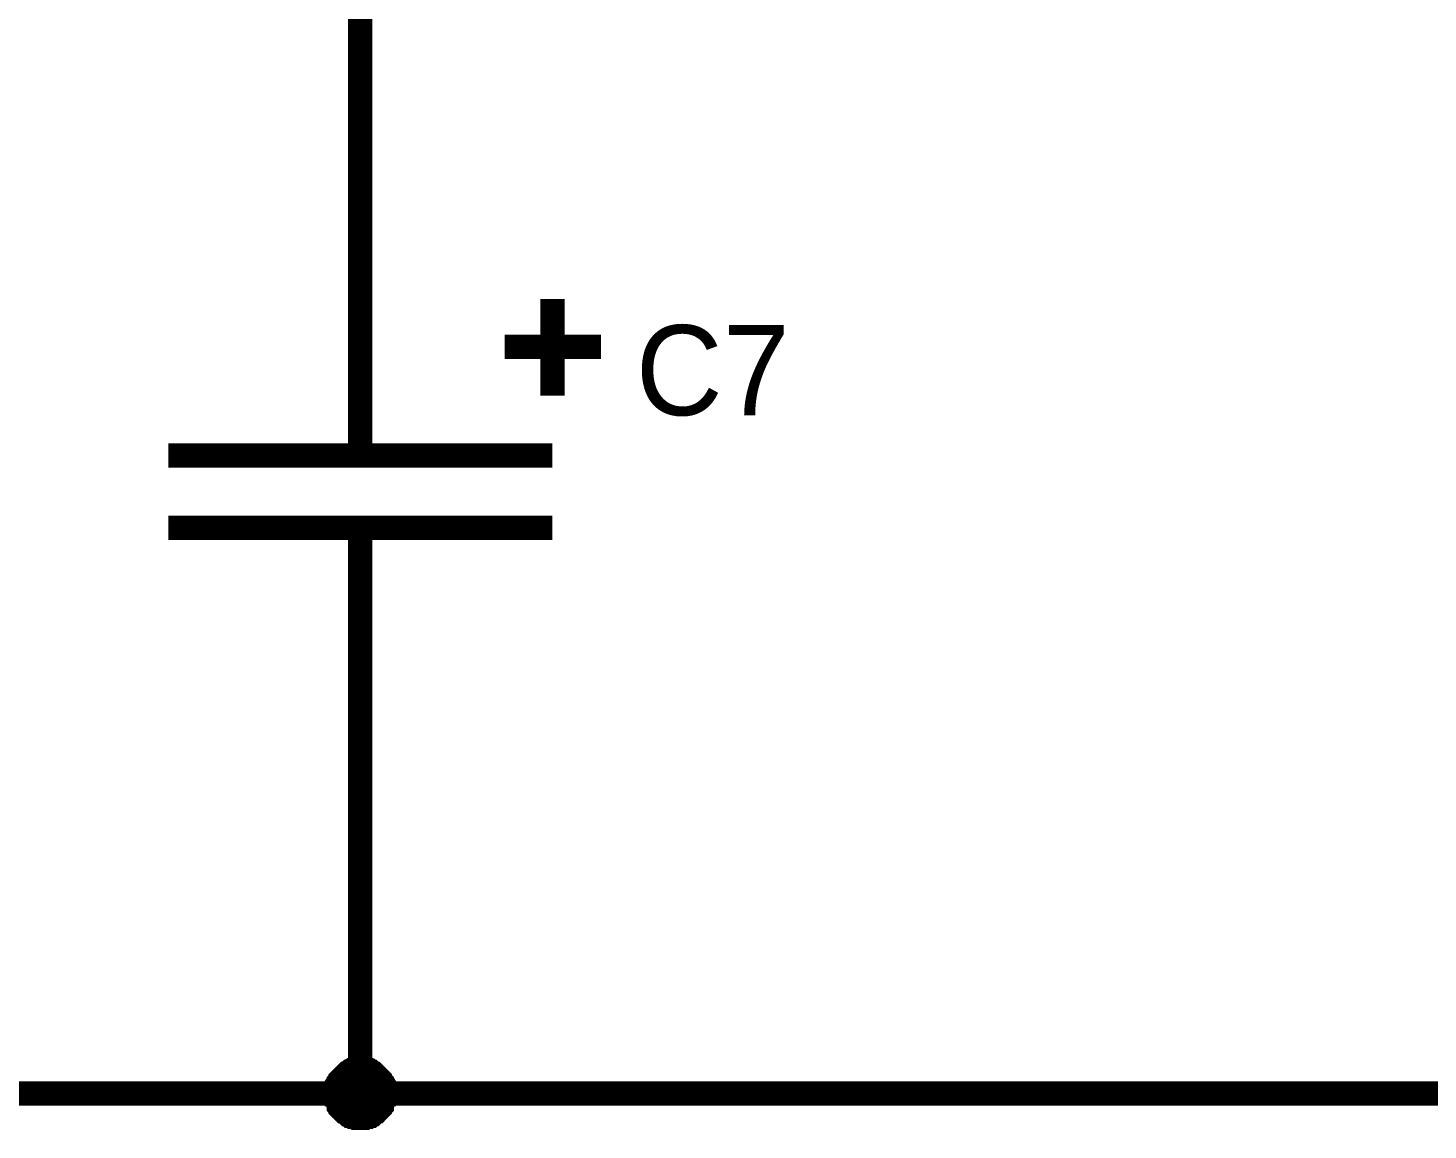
# Model space of a CAD drawing. Header units: millimetres. Extents: x 2.64 to 11.44, y 2.16 to 8.68.
# Drawn here: x 7.719 to 8.399, y 2.203 to 2.738 of the extents above; entities that cross this region are included whole.
import ezdxf

# ---------------------------------------------------------------- set-up
doc = ezdxf.new("R2010")
doc.units = ezdxf.units.MM
doc.header["$MEASUREMENT"] = 0
doc.layers.add('Sheet', color=255, linetype='Continuous')

msp = doc.modelspace()

# ---------------------------------------------------------------- linework, layer by layer
at = {"layer": 'Sheet', "const_width": 0.0118}
for points in [[(7.88071, 2.62954), (7.88071, 3.03889), (7.88071, 3.15545)], [(7.88071, 2.53028), (7.88071, 2.62954)], [(7.97397, 2.60632), (7.97397, 2.55942)], [(7.99763, 2.5831), (7.95077, 2.5831)], [(7.97397, 2.53028), (7.78744, 2.53028)], [(7.97397, 2.49522), (7.78744, 2.49522)], [(7.88071, 2.49522), (7.88071, 2.39596)], [(7.53039, 2.22066), (7.88071, 2.22066), (7.88071, 2.39596)], [(7.86888, 2.22066), (7.86888, 2.22111), (7.86888, 2.22202), (7.86888, 2.22248), (7.86933, 2.22293), (7.86933, 2.22339), (7.86933, 2.2243), (7.86979, 2.22475), (7.86979, 2.22521), (7.87024, 2.22566), (7.87024, 2.22612), (7.8707, 2.22658), (7.87115, 2.22703), (7.87115, 2.22749), (7.87161, 2.22794), (7.87206, 2.2284), (7.87252, 2.22885), (7.87297, 2.22931), (7.87343, 2.22976), (7.87388, 2.23022), (7.87434, 2.23022), (7.87479, 2.23067), (7.87525, 2.23113), (7.8757, 2.23113), (7.87616, 2.23158), (7.87661, 2.23158), (7.87707, 2.23204), (7.87798, 2.23204), (7.87843, 2.23204), (7.87889, 2.23249), (7.87934, 2.23249), (7.88025, 2.23249), (7.88071, 2.23249)], [(7.86888, 2.22066), (7.86888, 2.22111), (7.86888, 2.22202), (7.86888, 2.22248), (7.86933, 2.22293), (7.86933, 2.22339), (7.86933, 2.2243), (7.86979, 2.22475), (7.86979, 2.22521), (7.87024, 2.22566), (7.87024, 2.22612), (7.8707, 2.22658), (7.87115, 2.22703), (7.87115, 2.22749), (7.87161, 2.22794), (7.87206, 2.2284), (7.87252, 2.22885), (7.87297, 2.22931), (7.87343, 2.22976), (7.87388, 2.23022), (7.87434, 2.23022), (7.87479, 2.23067), (7.87525, 2.23113), (7.8757, 2.23113), (7.87616, 2.23158), (7.87661, 2.23158), (7.87707, 2.23204), (7.87798, 2.23204), (7.87843, 2.23204), (7.87889, 2.23249), (7.87934, 2.23249), (7.88025, 2.23249), (7.88071, 2.23249)], [(7.86888, 2.22066), (7.86888, 2.22111), (7.86888, 2.22202), (7.86888, 2.22248), (7.86933, 2.22293), (7.86933, 2.22339), (7.86933, 2.2243), (7.86979, 2.22475), (7.86979, 2.22521), (7.87024, 2.22566), (7.87024, 2.22612), (7.8707, 2.22658), (7.87115, 2.22703), (7.87115, 2.22749), (7.87161, 2.22794), (7.87206, 2.2284), (7.87252, 2.22885), (7.87297, 2.22931), (7.87343, 2.22976), (7.87388, 2.23022), (7.87434, 2.23022), (7.87479, 2.23067), (7.87525, 2.23113), (7.8757, 2.23113), (7.87616, 2.23158), (7.87661, 2.23158), (7.87707, 2.23204), (7.87798, 2.23204), (7.87843, 2.23204), (7.87889, 2.23249), (7.87934, 2.23249), (7.88025, 2.23249), (7.88071, 2.23249)], [(7.86888, 2.22066), (7.86888, 2.22111), (7.86888, 2.22202), (7.86888, 2.22248), (7.86933, 2.22293), (7.86933, 2.22339), (7.86933, 2.2243), (7.86979, 2.22475), (7.86979, 2.22521), (7.87024, 2.22566), (7.87024, 2.22612), (7.8707, 2.22658), (7.87115, 2.22703), (7.87115, 2.22749), (7.87161, 2.22794), (7.87206, 2.2284), (7.87252, 2.22885), (7.87297, 2.22931), (7.87343, 2.22976), (7.87388, 2.23022), (7.87434, 2.23022), (7.87479, 2.23067), (7.87525, 2.23113), (7.8757, 2.23113), (7.87616, 2.23158), (7.87661, 2.23158), (7.87707, 2.23204), (7.87798, 2.23204), (7.87843, 2.23204), (7.87889, 2.23249), (7.87934, 2.23249), (7.88025, 2.23249), (7.88071, 2.23249)], [(7.86888, 2.22066), (7.86888, 2.22111), (7.86888, 2.22202), (7.86888, 2.22248), (7.86933, 2.22293), (7.86933, 2.22339), (7.86933, 2.2243), (7.86979, 2.22475), (7.86979, 2.22521), (7.87024, 2.22566), (7.87024, 2.22612), (7.8707, 2.22658), (7.87115, 2.22703), (7.87115, 2.22749), (7.87161, 2.22794), (7.87206, 2.2284), (7.87252, 2.22885), (7.87297, 2.22931), (7.87343, 2.22976), (7.87388, 2.23022), (7.87434, 2.23022), (7.87479, 2.23067), (7.87525, 2.23113), (7.8757, 2.23113), (7.87616, 2.23158), (7.87661, 2.23158), (7.87707, 2.23204), (7.87798, 2.23204), (7.87843, 2.23204), (7.87889, 2.23249), (7.87934, 2.23249), (7.88025, 2.23249), (7.88071, 2.23249)], [(7.86888, 2.22066), (7.86888, 2.22111), (7.86888, 2.22202), (7.86888, 2.22248), (7.86933, 2.22293), (7.86933, 2.22339), (7.86933, 2.2243), (7.86979, 2.22475), (7.86979, 2.22521), (7.87024, 2.22566), (7.87024, 2.22612), (7.8707, 2.22658), (7.87115, 2.22703), (7.87115, 2.22749), (7.87161, 2.22794), (7.87206, 2.2284), (7.87252, 2.22885), (7.87297, 2.22931), (7.87343, 2.22976), (7.87388, 2.23022), (7.87434, 2.23022), (7.87479, 2.23067), (7.87525, 2.23113), (7.8757, 2.23113), (7.87616, 2.23158), (7.87661, 2.23158), (7.87707, 2.23204), (7.87798, 2.23204), (7.87843, 2.23204), (7.87889, 2.23249), (7.87934, 2.23249), (7.88025, 2.23249), (7.88071, 2.23249)], [(7.86888, 2.22066), (7.86888, 2.22111), (7.86888, 2.22202), (7.86888, 2.22248), (7.86933, 2.22293), (7.86933, 2.22339), (7.86933, 2.2243), (7.86979, 2.22475), (7.86979, 2.22521), (7.87024, 2.22566), (7.87024, 2.22612), (7.8707, 2.22658), (7.87115, 2.22703), (7.87115, 2.22749), (7.87161, 2.22794), (7.87206, 2.2284), (7.87252, 2.22885), (7.87297, 2.22931), (7.87343, 2.22976), (7.87388, 2.23022), (7.87434, 2.23022), (7.87479, 2.23067), (7.87525, 2.23113), (7.8757, 2.23113), (7.87616, 2.23158), (7.87661, 2.23158), (7.87707, 2.23204), (7.87798, 2.23204), (7.87843, 2.23204), (7.87889, 2.23249), (7.87934, 2.23249), (7.88025, 2.23249), (7.88071, 2.23249)], [(7.86888, 2.22066), (7.86888, 2.22111), (7.86888, 2.22202), (7.86888, 2.22248), (7.86933, 2.22293), (7.86933, 2.22339), (7.86933, 2.2243), (7.86979, 2.22475), (7.86979, 2.22521), (7.87024, 2.22566), (7.87024, 2.22612), (7.8707, 2.22658), (7.87115, 2.22703), (7.87115, 2.22749), (7.87161, 2.22794), (7.87206, 2.2284), (7.87252, 2.22885), (7.87297, 2.22931), (7.87343, 2.22976), (7.87388, 2.23022), (7.87434, 2.23022), (7.87479, 2.23067), (7.87525, 2.23113), (7.8757, 2.23113), (7.87616, 2.23158), (7.87661, 2.23158), (7.87707, 2.23204), (7.87798, 2.23204), (7.87843, 2.23204), (7.87889, 2.23249), (7.87934, 2.23249), (7.88025, 2.23249), (7.88071, 2.23249)], [(7.88071, 2.23249), (7.88071, 2.23249)], [(7.88071, 2.23249), (7.88116, 2.23249), (7.88207, 2.23249), (7.88253, 2.23249), (7.88298, 2.23204), (7.88344, 2.23204), (7.88435, 2.23204), (7.8848, 2.23158), (7.88526, 2.23158), (7.88571, 2.23113), (7.88617, 2.23113), (7.88662, 2.23067), (7.88708, 2.23022), (7.88753, 2.23022), (7.88799, 2.22976), (7.88844, 2.22931), (7.8889, 2.22885), (7.88935, 2.2284), (7.88981, 2.22794), (7.89026, 2.22749), (7.89026, 2.22703), (7.89071, 2.22658), (7.89117, 2.22612), (7.89117, 2.22566), (7.89162, 2.22521), (7.89162, 2.22475), (7.89208, 2.2243), (7.89208, 2.22339), (7.89208, 2.22293), (7.89253, 2.22248), (7.89253, 2.22202), (7.89253, 2.22111), (7.89253, 2.22066)], [(7.88071, 2.23249), (7.88071, 2.23249)], [(7.88071, 2.23249), (7.88116, 2.23249), (7.88207, 2.23249), (7.88253, 2.23249), (7.88298, 2.23204), (7.88344, 2.23204), (7.88435, 2.23204), (7.8848, 2.23158), (7.88526, 2.23158), (7.88571, 2.23113), (7.88617, 2.23113), (7.88662, 2.23067), (7.88708, 2.23022), (7.88753, 2.23022), (7.88799, 2.22976), (7.88844, 2.22931), (7.8889, 2.22885), (7.88935, 2.2284), (7.88981, 2.22794), (7.89026, 2.22749), (7.89026, 2.22703), (7.89071, 2.22658), (7.89117, 2.22612), (7.89117, 2.22566), (7.89162, 2.22521), (7.89162, 2.22475), (7.89208, 2.2243), (7.89208, 2.22339), (7.89208, 2.22293), (7.89253, 2.22248), (7.89253, 2.22202), (7.89253, 2.22111), (7.89253, 2.22066)], [(7.88071, 2.23249), (7.88071, 2.23249)], [(7.88071, 2.23249), (7.88116, 2.23249), (7.88207, 2.23249), (7.88253, 2.23249), (7.88298, 2.23204), (7.88344, 2.23204), (7.88435, 2.23204), (7.8848, 2.23158), (7.88526, 2.23158), (7.88571, 2.23113), (7.88617, 2.23113), (7.88662, 2.23067), (7.88708, 2.23022), (7.88753, 2.23022), (7.88799, 2.22976), (7.88844, 2.22931), (7.8889, 2.22885), (7.88935, 2.2284), (7.88981, 2.22794), (7.89026, 2.22749), (7.89026, 2.22703), (7.89071, 2.22658), (7.89117, 2.22612), (7.89117, 2.22566), (7.89162, 2.22521), (7.89162, 2.22475), (7.89208, 2.2243), (7.89208, 2.22339), (7.89208, 2.22293), (7.89253, 2.22248), (7.89253, 2.22202), (7.89253, 2.22111), (7.89253, 2.22066)], [(7.88071, 2.23249), (7.88071, 2.23249)], [(7.88071, 2.23249), (7.88116, 2.23249), (7.88207, 2.23249), (7.88253, 2.23249), (7.88298, 2.23204), (7.88344, 2.23204), (7.88435, 2.23204), (7.8848, 2.23158), (7.88526, 2.23158), (7.88571, 2.23113), (7.88617, 2.23113), (7.88662, 2.23067), (7.88708, 2.23022), (7.88753, 2.23022), (7.88799, 2.22976), (7.88844, 2.22931), (7.8889, 2.22885), (7.88935, 2.2284), (7.88981, 2.22794), (7.89026, 2.22749), (7.89026, 2.22703), (7.89071, 2.22658), (7.89117, 2.22612), (7.89117, 2.22566), (7.89162, 2.22521), (7.89162, 2.22475), (7.89208, 2.2243), (7.89208, 2.22339), (7.89208, 2.22293), (7.89253, 2.22248), (7.89253, 2.22202), (7.89253, 2.22111), (7.89253, 2.22066)], [(7.88071, 2.23249), (7.88071, 2.23249)], [(7.88071, 2.23249), (7.88116, 2.23249), (7.88207, 2.23249), (7.88253, 2.23249), (7.88298, 2.23204), (7.88344, 2.23204), (7.88435, 2.23204), (7.8848, 2.23158), (7.88526, 2.23158), (7.88571, 2.23113), (7.88617, 2.23113), (7.88662, 2.23067), (7.88708, 2.23022), (7.88753, 2.23022), (7.88799, 2.22976), (7.88844, 2.22931), (7.8889, 2.22885), (7.88935, 2.2284), (7.88981, 2.22794), (7.89026, 2.22749), (7.89026, 2.22703), (7.89071, 2.22658), (7.89117, 2.22612), (7.89117, 2.22566), (7.89162, 2.22521), (7.89162, 2.22475), (7.89208, 2.2243), (7.89208, 2.22339), (7.89208, 2.22293), (7.89253, 2.22248), (7.89253, 2.22202), (7.89253, 2.22111), (7.89253, 2.22066)], [(7.88071, 2.23249), (7.88071, 2.23249)], [(7.88071, 2.23249), (7.88116, 2.23249), (7.88207, 2.23249), (7.88253, 2.23249), (7.88298, 2.23204), (7.88344, 2.23204), (7.88435, 2.23204), (7.8848, 2.23158), (7.88526, 2.23158), (7.88571, 2.23113), (7.88617, 2.23113), (7.88662, 2.23067), (7.88708, 2.23022), (7.88753, 2.23022), (7.88799, 2.22976), (7.88844, 2.22931), (7.8889, 2.22885), (7.88935, 2.2284), (7.88981, 2.22794), (7.89026, 2.22749), (7.89026, 2.22703), (7.89071, 2.22658), (7.89117, 2.22612), (7.89117, 2.22566), (7.89162, 2.22521), (7.89162, 2.22475), (7.89208, 2.2243), (7.89208, 2.22339), (7.89208, 2.22293), (7.89253, 2.22248), (7.89253, 2.22202), (7.89253, 2.22111), (7.89253, 2.22066)], [(7.88071, 2.23249), (7.88071, 2.23249)], [(7.88071, 2.23249), (7.88116, 2.23249), (7.88207, 2.23249), (7.88253, 2.23249), (7.88298, 2.23204), (7.88344, 2.23204), (7.88435, 2.23204), (7.8848, 2.23158), (7.88526, 2.23158), (7.88571, 2.23113), (7.88617, 2.23113), (7.88662, 2.23067), (7.88708, 2.23022), (7.88753, 2.23022), (7.88799, 2.22976), (7.88844, 2.22931), (7.8889, 2.22885), (7.88935, 2.2284), (7.88981, 2.22794), (7.89026, 2.22749), (7.89026, 2.22703), (7.89071, 2.22658), (7.89117, 2.22612), (7.89117, 2.22566), (7.89162, 2.22521), (7.89162, 2.22475), (7.89208, 2.2243), (7.89208, 2.22339), (7.89208, 2.22293), (7.89253, 2.22248), (7.89253, 2.22202), (7.89253, 2.22111), (7.89253, 2.22066)], [(7.88071, 2.23249), (7.88071, 2.23249)], [(7.88071, 2.23249), (7.88116, 2.23249), (7.88207, 2.23249), (7.88253, 2.23249), (7.88298, 2.23204), (7.88344, 2.23204), (7.88435, 2.23204), (7.8848, 2.23158), (7.88526, 2.23158), (7.88571, 2.23113), (7.88617, 2.23113), (7.88662, 2.23067), (7.88708, 2.23022), (7.88753, 2.23022), (7.88799, 2.22976), (7.88844, 2.22931), (7.8889, 2.22885), (7.88935, 2.2284), (7.88981, 2.22794), (7.89026, 2.22749), (7.89026, 2.22703), (7.89071, 2.22658), (7.89117, 2.22612), (7.89117, 2.22566), (7.89162, 2.22521), (7.89162, 2.22475), (7.89208, 2.2243), (7.89208, 2.22339), (7.89208, 2.22293), (7.89253, 2.22248), (7.89253, 2.22202), (7.89253, 2.22111), (7.89253, 2.22066)], [(7.88071, 2.20882), (7.88025, 2.20882), (7.87934, 2.20882), (7.87889, 2.20882), (7.87843, 2.20927), (7.87798, 2.20927), (7.87707, 2.20927), (7.87661, 2.20973), (7.87616, 2.20973), (7.8757, 2.20973), (7.87525, 2.21018), (7.87479, 2.21064), (7.87434, 2.21064), (7.87388, 2.21109), (7.87343, 2.21155), (7.87297, 2.212), (7.87252, 2.212), (7.87206, 2.21246), (7.87161, 2.21292), (7.87115, 2.21337), (7.87115, 2.21383), (7.8707, 2.21428), (7.87024, 2.21474), (7.87024, 2.21519), (7.86979, 2.2161), (7.86979, 2.21656), (7.86933, 2.21701), (7.86933, 2.21747), (7.86933, 2.21838), (7.86888, 2.21883), (7.86888, 2.21929), (7.86888, 2.2202), (7.86888, 2.22066)], [(7.86888, 2.22066), (7.86888, 2.22066)], [(7.88071, 2.20882), (7.88025, 2.20882), (7.87934, 2.20882), (7.87889, 2.20882), (7.87843, 2.20927), (7.87798, 2.20927), (7.87707, 2.20927), (7.87661, 2.20973), (7.87616, 2.20973), (7.8757, 2.20973), (7.87525, 2.21018), (7.87479, 2.21064), (7.87434, 2.21064), (7.87388, 2.21109), (7.87343, 2.21155), (7.87297, 2.212), (7.87252, 2.212), (7.87206, 2.21246), (7.87161, 2.21292), (7.87115, 2.21337), (7.87115, 2.21383), (7.8707, 2.21428), (7.87024, 2.21474), (7.87024, 2.21519), (7.86979, 2.2161), (7.86979, 2.21656), (7.86933, 2.21701), (7.86933, 2.21747), (7.86933, 2.21838), (7.86888, 2.21883), (7.86888, 2.21929), (7.86888, 2.2202), (7.86888, 2.22066)], [(7.86888, 2.22066), (7.86888, 2.22066)], [(7.88071, 2.20882), (7.88025, 2.20882), (7.87934, 2.20882), (7.87889, 2.20882), (7.87843, 2.20927), (7.87798, 2.20927), (7.87707, 2.20927), (7.87661, 2.20973), (7.87616, 2.20973), (7.8757, 2.20973), (7.87525, 2.21018), (7.87479, 2.21064), (7.87434, 2.21064), (7.87388, 2.21109), (7.87343, 2.21155), (7.87297, 2.212), (7.87252, 2.212), (7.87206, 2.21246), (7.87161, 2.21292), (7.87115, 2.21337), (7.87115, 2.21383), (7.8707, 2.21428), (7.87024, 2.21474), (7.87024, 2.21519), (7.86979, 2.2161), (7.86979, 2.21656), (7.86933, 2.21701), (7.86933, 2.21747), (7.86933, 2.21838), (7.86888, 2.21883), (7.86888, 2.21929), (7.86888, 2.2202), (7.86888, 2.22066)], [(7.86888, 2.22066), (7.86888, 2.22066)], [(7.88071, 2.20882), (7.88025, 2.20882), (7.87934, 2.20882), (7.87889, 2.20882), (7.87843, 2.20927), (7.87798, 2.20927), (7.87707, 2.20927), (7.87661, 2.20973), (7.87616, 2.20973), (7.8757, 2.20973), (7.87525, 2.21018), (7.87479, 2.21064), (7.87434, 2.21064), (7.87388, 2.21109), (7.87343, 2.21155), (7.87297, 2.212), (7.87252, 2.212), (7.87206, 2.21246), (7.87161, 2.21292), (7.87115, 2.21337), (7.87115, 2.21383), (7.8707, 2.21428), (7.87024, 2.21474), (7.87024, 2.21519), (7.86979, 2.2161), (7.86979, 2.21656), (7.86933, 2.21701), (7.86933, 2.21747), (7.86933, 2.21838), (7.86888, 2.21883), (7.86888, 2.21929), (7.86888, 2.2202), (7.86888, 2.22066)], [(7.86888, 2.22066), (7.86888, 2.22066)], [(7.88071, 2.20882), (7.88025, 2.20882), (7.87934, 2.20882), (7.87889, 2.20882), (7.87843, 2.20927), (7.87798, 2.20927), (7.87707, 2.20927), (7.87661, 2.20973), (7.87616, 2.20973), (7.8757, 2.20973), (7.87525, 2.21018), (7.87479, 2.21064), (7.87434, 2.21064), (7.87388, 2.21109), (7.87343, 2.21155), (7.87297, 2.212), (7.87252, 2.212), (7.87206, 2.21246), (7.87161, 2.21292), (7.87115, 2.21337), (7.87115, 2.21383), (7.8707, 2.21428), (7.87024, 2.21474), (7.87024, 2.21519), (7.86979, 2.2161), (7.86979, 2.21656), (7.86933, 2.21701), (7.86933, 2.21747), (7.86933, 2.21838), (7.86888, 2.21883), (7.86888, 2.21929), (7.86888, 2.2202), (7.86888, 2.22066)], [(7.86888, 2.22066), (7.86888, 2.22066)], [(7.88071, 2.20882), (7.88025, 2.20882), (7.87934, 2.20882), (7.87889, 2.20882), (7.87843, 2.20927), (7.87798, 2.20927), (7.87707, 2.20927), (7.87661, 2.20973), (7.87616, 2.20973), (7.8757, 2.20973), (7.87525, 2.21018), (7.87479, 2.21064), (7.87434, 2.21064), (7.87388, 2.21109), (7.87343, 2.21155), (7.87297, 2.212), (7.87252, 2.212), (7.87206, 2.21246), (7.87161, 2.21292), (7.87115, 2.21337), (7.87115, 2.21383), (7.8707, 2.21428), (7.87024, 2.21474), (7.87024, 2.21519), (7.86979, 2.2161), (7.86979, 2.21656), (7.86933, 2.21701), (7.86933, 2.21747), (7.86933, 2.21838), (7.86888, 2.21883), (7.86888, 2.21929), (7.86888, 2.2202), (7.86888, 2.22066)], [(7.86888, 2.22066), (7.86888, 2.22066)], [(7.88071, 2.20882), (7.88025, 2.20882), (7.87934, 2.20882), (7.87889, 2.20882), (7.87843, 2.20927), (7.87798, 2.20927), (7.87707, 2.20927), (7.87661, 2.20973), (7.87616, 2.20973), (7.8757, 2.20973), (7.87525, 2.21018), (7.87479, 2.21064), (7.87434, 2.21064), (7.87388, 2.21109), (7.87343, 2.21155), (7.87297, 2.212), (7.87252, 2.212), (7.87206, 2.21246), (7.87161, 2.21292), (7.87115, 2.21337), (7.87115, 2.21383), (7.8707, 2.21428), (7.87024, 2.21474), (7.87024, 2.21519), (7.86979, 2.2161), (7.86979, 2.21656), (7.86933, 2.21701), (7.86933, 2.21747), (7.86933, 2.21838), (7.86888, 2.21883), (7.86888, 2.21929), (7.86888, 2.2202), (7.86888, 2.22066)], [(7.86888, 2.22066), (7.86888, 2.22066)], [(7.88071, 2.20882), (7.88025, 2.20882), (7.87934, 2.20882), (7.87889, 2.20882), (7.87843, 2.20927), (7.87798, 2.20927), (7.87707, 2.20927), (7.87661, 2.20973), (7.87616, 2.20973), (7.8757, 2.20973), (7.87525, 2.21018), (7.87479, 2.21064), (7.87434, 2.21064), (7.87388, 2.21109), (7.87343, 2.21155), (7.87297, 2.212), (7.87252, 2.212), (7.87206, 2.21246), (7.87161, 2.21292), (7.87115, 2.21337), (7.87115, 2.21383), (7.8707, 2.21428), (7.87024, 2.21474), (7.87024, 2.21519), (7.86979, 2.2161), (7.86979, 2.21656), (7.86933, 2.21701), (7.86933, 2.21747), (7.86933, 2.21838), (7.86888, 2.21883), (7.86888, 2.21929), (7.86888, 2.2202), (7.86888, 2.22066)], [(7.86888, 2.22066), (7.86888, 2.22066)], [(7.89253, 2.22066), (7.89253, 2.2202), (7.89253, 2.21929), (7.89253, 2.21883), (7.89208, 2.21838), (7.89208, 2.21747), (7.89208, 2.21701), (7.89162, 2.21656), (7.89162, 2.2161), (7.89117, 2.21519), (7.89117, 2.21474), (7.89071, 2.21428), (7.89026, 2.21383), (7.89026, 2.21337), (7.88981, 2.21292), (7.88935, 2.21246), (7.8889, 2.212), (7.88844, 2.212), (7.88799, 2.21155), (7.88753, 2.21109), (7.88708, 2.21064), (7.88662, 2.21064), (7.88617, 2.21018), (7.88571, 2.20973), (7.88526, 2.20973), (7.8848, 2.20973), (7.88435, 2.20927), (7.88344, 2.20927), (7.88298, 2.20927), (7.88253, 2.20882), (7.88207, 2.20882), (7.88116, 2.20882), (7.88071, 2.20882)], [(7.89253, 2.22066), (7.89253, 2.2202), (7.89253, 2.21929), (7.89253, 2.21883), (7.89208, 2.21838), (7.89208, 2.21747), (7.89208, 2.21701), (7.89162, 2.21656), (7.89162, 2.2161), (7.89117, 2.21519), (7.89117, 2.21474), (7.89071, 2.21428), (7.89026, 2.21383), (7.89026, 2.21337), (7.88981, 2.21292), (7.88935, 2.21246), (7.8889, 2.212), (7.88844, 2.212), (7.88799, 2.21155), (7.88753, 2.21109), (7.88708, 2.21064), (7.88662, 2.21064), (7.88617, 2.21018), (7.88571, 2.20973), (7.88526, 2.20973), (7.8848, 2.20973), (7.88435, 2.20927), (7.88344, 2.20927), (7.88298, 2.20927), (7.88253, 2.20882), (7.88207, 2.20882), (7.88116, 2.20882), (7.88071, 2.20882)], [(7.88071, 2.22066), (8.34794, 2.22066)], [(7.89253, 2.22066), (7.89253, 2.2202), (7.89253, 2.21929), (7.89253, 2.21883), (7.89208, 2.21838), (7.89208, 2.21747), (7.89208, 2.21701), (7.89162, 2.21656), (7.89162, 2.2161), (7.89117, 2.21519), (7.89117, 2.21474), (7.89071, 2.21428), (7.89026, 2.21383), (7.89026, 2.21337), (7.88981, 2.21292), (7.88935, 2.21246), (7.8889, 2.212), (7.88844, 2.212), (7.88799, 2.21155), (7.88753, 2.21109), (7.88708, 2.21064), (7.88662, 2.21064), (7.88617, 2.21018), (7.88571, 2.20973), (7.88526, 2.20973), (7.8848, 2.20973), (7.88435, 2.20927), (7.88344, 2.20927), (7.88298, 2.20927), (7.88253, 2.20882), (7.88207, 2.20882), (7.88116, 2.20882), (7.88071, 2.20882)], [(7.89253, 2.22066), (7.89253, 2.2202), (7.89253, 2.21929), (7.89253, 2.21883), (7.89208, 2.21838), (7.89208, 2.21747), (7.89208, 2.21701), (7.89162, 2.21656), (7.89162, 2.2161), (7.89117, 2.21519), (7.89117, 2.21474), (7.89071, 2.21428), (7.89026, 2.21383), (7.89026, 2.21337), (7.88981, 2.21292), (7.88935, 2.21246), (7.8889, 2.212), (7.88844, 2.212), (7.88799, 2.21155), (7.88753, 2.21109), (7.88708, 2.21064), (7.88662, 2.21064), (7.88617, 2.21018), (7.88571, 2.20973), (7.88526, 2.20973), (7.8848, 2.20973), (7.88435, 2.20927), (7.88344, 2.20927), (7.88298, 2.20927), (7.88253, 2.20882), (7.88207, 2.20882), (7.88116, 2.20882), (7.88071, 2.20882)], [(7.89253, 2.22066), (7.89253, 2.2202), (7.89253, 2.21929), (7.89253, 2.21883), (7.89208, 2.21838), (7.89208, 2.21747), (7.89208, 2.21701), (7.89162, 2.21656), (7.89162, 2.2161), (7.89117, 2.21519), (7.89117, 2.21474), (7.89071, 2.21428), (7.89026, 2.21383), (7.89026, 2.21337), (7.88981, 2.21292), (7.88935, 2.21246), (7.8889, 2.212), (7.88844, 2.212), (7.88799, 2.21155), (7.88753, 2.21109), (7.88708, 2.21064), (7.88662, 2.21064), (7.88617, 2.21018), (7.88571, 2.20973), (7.88526, 2.20973), (7.8848, 2.20973), (7.88435, 2.20927), (7.88344, 2.20927), (7.88298, 2.20927), (7.88253, 2.20882), (7.88207, 2.20882), (7.88116, 2.20882), (7.88071, 2.20882)], [(7.89253, 2.22066), (7.89253, 2.2202), (7.89253, 2.21929), (7.89253, 2.21883), (7.89208, 2.21838), (7.89208, 2.21747), (7.89208, 2.21701), (7.89162, 2.21656), (7.89162, 2.2161), (7.89117, 2.21519), (7.89117, 2.21474), (7.89071, 2.21428), (7.89026, 2.21383), (7.89026, 2.21337), (7.88981, 2.21292), (7.88935, 2.21246), (7.8889, 2.212), (7.88844, 2.212), (7.88799, 2.21155), (7.88753, 2.21109), (7.88708, 2.21064), (7.88662, 2.21064), (7.88617, 2.21018), (7.88571, 2.20973), (7.88526, 2.20973), (7.8848, 2.20973), (7.88435, 2.20927), (7.88344, 2.20927), (7.88298, 2.20927), (7.88253, 2.20882), (7.88207, 2.20882), (7.88116, 2.20882), (7.88071, 2.20882)], [(7.89253, 2.22066), (7.89253, 2.2202), (7.89253, 2.21929), (7.89253, 2.21883), (7.89208, 2.21838), (7.89208, 2.21747), (7.89208, 2.21701), (7.89162, 2.21656), (7.89162, 2.2161), (7.89117, 2.21519), (7.89117, 2.21474), (7.89071, 2.21428), (7.89026, 2.21383), (7.89026, 2.21337), (7.88981, 2.21292), (7.88935, 2.21246), (7.8889, 2.212), (7.88844, 2.212), (7.88799, 2.21155), (7.88753, 2.21109), (7.88708, 2.21064), (7.88662, 2.21064), (7.88617, 2.21018), (7.88571, 2.20973), (7.88526, 2.20973), (7.8848, 2.20973), (7.88435, 2.20927), (7.88344, 2.20927), (7.88298, 2.20927), (7.88253, 2.20882), (7.88207, 2.20882), (7.88116, 2.20882), (7.88071, 2.20882)], [(7.89253, 2.22066), (7.89253, 2.2202), (7.89253, 2.21929), (7.89253, 2.21883), (7.89208, 2.21838), (7.89208, 2.21747), (7.89208, 2.21701), (7.89162, 2.21656), (7.89162, 2.2161), (7.89117, 2.21519), (7.89117, 2.21474), (7.89071, 2.21428), (7.89026, 2.21383), (7.89026, 2.21337), (7.88981, 2.21292), (7.88935, 2.21246), (7.8889, 2.212), (7.88844, 2.212), (7.88799, 2.21155), (7.88753, 2.21109), (7.88708, 2.21064), (7.88662, 2.21064), (7.88617, 2.21018), (7.88571, 2.20973), (7.88526, 2.20973), (7.8848, 2.20973), (7.88435, 2.20927), (7.88344, 2.20927), (7.88298, 2.20927), (7.88253, 2.20882), (7.88207, 2.20882), (7.88116, 2.20882), (7.88071, 2.20882)], [(7.89253, 2.22066), (7.89253, 2.22066), (7.89253, 2.22066), (7.89253, 2.22066), (7.89253, 2.22066), (7.89253, 2.22066), (7.89253, 2.22066), (7.89253, 2.22066), (7.89253, 2.22066), (7.89253, 2.22066), (7.89253, 2.22066), (7.89253, 2.22066), (7.89253, 2.22066), (7.89253, 2.22066), (7.89253, 2.22066), (7.89253, 2.22066), (7.89253, 2.22066), (7.89253, 2.22066), (7.89253, 2.22066), (7.89253, 2.22066), (7.89253, 2.22066), (7.89253, 2.22066), (7.89253, 2.22066), (7.89253, 2.22066), (7.89253, 2.22066), (7.89253, 2.22066), (7.89253, 2.22066), (7.89253, 2.22066), (7.89253, 2.22066), (7.89253, 2.22066), (7.89253, 2.22066), (7.89253, 2.22066), (7.89253, 2.22066)], [(7.89253, 2.22066), (7.89253, 2.22066)], [(7.89253, 2.22066), (7.89253, 2.22066), (7.89253, 2.22066), (7.89253, 2.22066), (7.89253, 2.22066), (7.89253, 2.22066), (7.89253, 2.22066), (7.89253, 2.22066), (7.89253, 2.22066), (7.89253, 2.22066), (7.89253, 2.22066), (7.89253, 2.22066), (7.89253, 2.22066), (7.89253, 2.22066), (7.89253, 2.22066), (7.89253, 2.22066), (7.89253, 2.22066), (7.89253, 2.22066), (7.89253, 2.22066), (7.89253, 2.22066), (7.89253, 2.22066), (7.89253, 2.22066), (7.89253, 2.22066), (7.89253, 2.22066), (7.89253, 2.22066), (7.89253, 2.22066), (7.89253, 2.22066), (7.89253, 2.22066), (7.89253, 2.22066), (7.89253, 2.22066), (7.89253, 2.22066), (7.89253, 2.22066), (7.89253, 2.22066)], [(7.89253, 2.22066), (7.89253, 2.22066)], [(7.89253, 2.22066), (7.89253, 2.22066), (7.89253, 2.22066), (7.89253, 2.22066), (7.89253, 2.22066), (7.89253, 2.22066), (7.89253, 2.22066), (7.89253, 2.22066), (7.89253, 2.22066), (7.89253, 2.22066), (7.89253, 2.22066), (7.89253, 2.22066), (7.89253, 2.22066), (7.89253, 2.22066), (7.89253, 2.22066), (7.89253, 2.22066), (7.89253, 2.22066), (7.89253, 2.22066), (7.89253, 2.22066), (7.89253, 2.22066), (7.89253, 2.22066), (7.89253, 2.22066), (7.89253, 2.22066), (7.89253, 2.22066), (7.89253, 2.22066), (7.89253, 2.22066), (7.89253, 2.22066), (7.89253, 2.22066), (7.89253, 2.22066), (7.89253, 2.22066), (7.89253, 2.22066), (7.89253, 2.22066), (7.89253, 2.22066)], [(7.89253, 2.22066), (7.89253, 2.22066)], [(7.89253, 2.22066), (7.89253, 2.22066), (7.89253, 2.22066), (7.89253, 2.22066), (7.89253, 2.22066), (7.89253, 2.22066), (7.89253, 2.22066), (7.89253, 2.22066), (7.89253, 2.22066), (7.89253, 2.22066), (7.89253, 2.22066), (7.89253, 2.22066), (7.89253, 2.22066), (7.89253, 2.22066), (7.89253, 2.22066), (7.89253, 2.22066), (7.89253, 2.22066), (7.89253, 2.22066), (7.89253, 2.22066), (7.89253, 2.22066), (7.89253, 2.22066), (7.89253, 2.22066), (7.89253, 2.22066), (7.89253, 2.22066), (7.89253, 2.22066), (7.89253, 2.22066), (7.89253, 2.22066), (7.89253, 2.22066), (7.89253, 2.22066), (7.89253, 2.22066), (7.89253, 2.22066), (7.89253, 2.22066), (7.89253, 2.22066)], [(7.89253, 2.22066), (7.89253, 2.22066)], [(7.89253, 2.22066), (7.89253, 2.22066), (7.89253, 2.22066), (7.89253, 2.22066), (7.89253, 2.22066), (7.89253, 2.22066), (7.89253, 2.22066), (7.89253, 2.22066), (7.89253, 2.22066), (7.89253, 2.22066), (7.89253, 2.22066), (7.89253, 2.22066), (7.89253, 2.22066), (7.89253, 2.22066), (7.89253, 2.22066), (7.89253, 2.22066), (7.89253, 2.22066), (7.89253, 2.22066), (7.89253, 2.22066), (7.89253, 2.22066), (7.89253, 2.22066), (7.89253, 2.22066), (7.89253, 2.22066), (7.89253, 2.22066), (7.89253, 2.22066), (7.89253, 2.22066), (7.89253, 2.22066), (7.89253, 2.22066), (7.89253, 2.22066), (7.89253, 2.22066), (7.89253, 2.22066), (7.89253, 2.22066), (7.89253, 2.22066)], [(7.89253, 2.22066), (7.89253, 2.22066)], [(7.89253, 2.22066), (7.89253, 2.22066), (7.89253, 2.22066), (7.89253, 2.22066), (7.89253, 2.22066), (7.89253, 2.22066), (7.89253, 2.22066), (7.89253, 2.22066), (7.89253, 2.22066), (7.89253, 2.22066), (7.89253, 2.22066), (7.89253, 2.22066), (7.89253, 2.22066), (7.89253, 2.22066), (7.89253, 2.22066), (7.89253, 2.22066), (7.89253, 2.22066), (7.89253, 2.22066), (7.89253, 2.22066), (7.89253, 2.22066), (7.89253, 2.22066), (7.89253, 2.22066), (7.89253, 2.22066), (7.89253, 2.22066), (7.89253, 2.22066), (7.89253, 2.22066), (7.89253, 2.22066), (7.89253, 2.22066), (7.89253, 2.22066), (7.89253, 2.22066), (7.89253, 2.22066), (7.89253, 2.22066), (7.89253, 2.22066)], [(7.89253, 2.22066), (7.89253, 2.22066)], [(7.89253, 2.22066), (7.89253, 2.22066), (7.89253, 2.22066), (7.89253, 2.22066), (7.89253, 2.22066), (7.89253, 2.22066), (7.89253, 2.22066), (7.89253, 2.22066), (7.89253, 2.22066), (7.89253, 2.22066), (7.89253, 2.22066), (7.89253, 2.22066), (7.89253, 2.22066), (7.89253, 2.22066), (7.89253, 2.22066), (7.89253, 2.22066), (7.89253, 2.22066), (7.89253, 2.22066), (7.89253, 2.22066), (7.89253, 2.22066), (7.89253, 2.22066), (7.89253, 2.22066), (7.89253, 2.22066), (7.89253, 2.22066), (7.89253, 2.22066), (7.89253, 2.22066), (7.89253, 2.22066), (7.89253, 2.22066), (7.89253, 2.22066), (7.89253, 2.22066), (7.89253, 2.22066), (7.89253, 2.22066), (7.89253, 2.22066)], [(7.89253, 2.22066), (7.89253, 2.22066)], [(7.89253, 2.22066), (7.89253, 2.22066), (7.89253, 2.22066), (7.89253, 2.22066), (7.89253, 2.22066), (7.89253, 2.22066), (7.89253, 2.22066), (7.89253, 2.22066), (7.89253, 2.22066), (7.89253, 2.22066), (7.89253, 2.22066), (7.89253, 2.22066), (7.89253, 2.22066), (7.89253, 2.22066), (7.89253, 2.22066), (7.89253, 2.22066), (7.89253, 2.22066), (7.89253, 2.22066), (7.89253, 2.22066), (7.89253, 2.22066), (7.89253, 2.22066), (7.89253, 2.22066), (7.89253, 2.22066), (7.89253, 2.22066), (7.89253, 2.22066), (7.89253, 2.22066), (7.89253, 2.22066), (7.89253, 2.22066), (7.89253, 2.22066), (7.89253, 2.22066), (7.89253, 2.22066), (7.89253, 2.22066), (7.89253, 2.22066)], [(7.89253, 2.22066), (7.89253, 2.22066)], [(8.47624, 2.22066), (8.34794, 2.22066)]]:
    msp.add_lwpolyline(points, dxfattribs=at)

# ---------------------------------------------------------------- texts
at = {"layer": 'Sheet'}
msp.add_text('C7', height=0.043712, dxfattribs=at).set_placement((8.01446, 2.54986))

doc.saveas('drawing.dxf')
